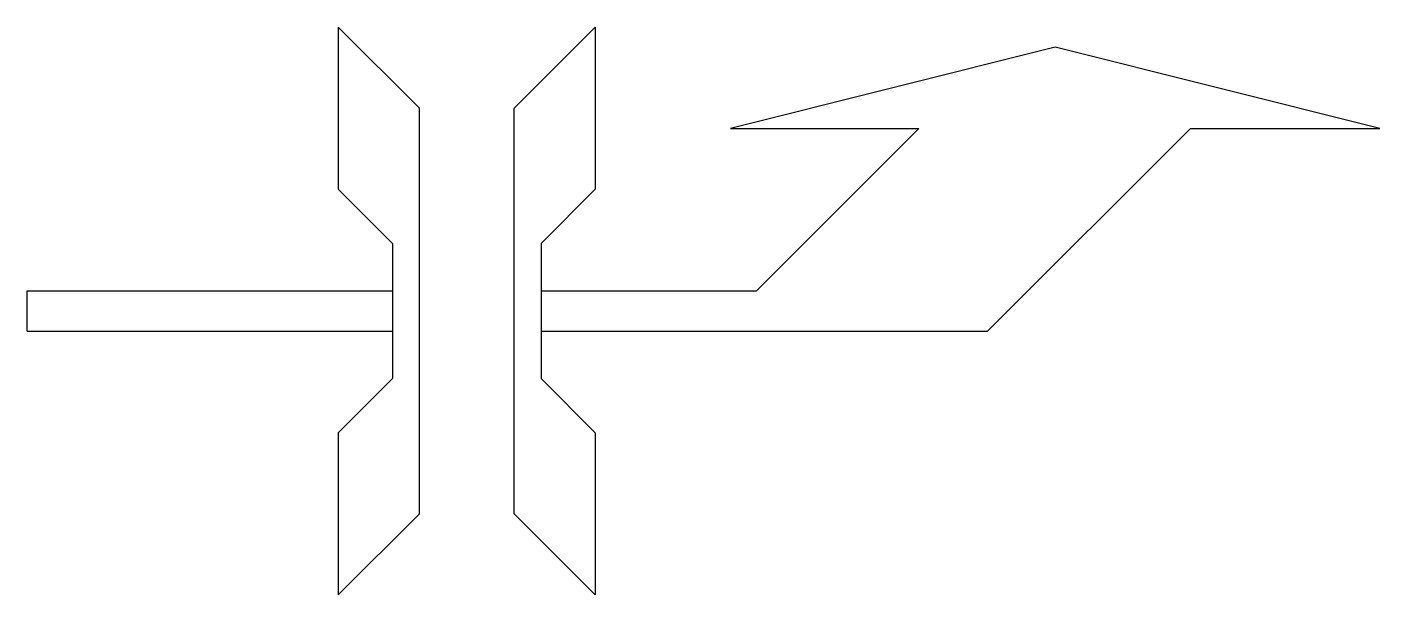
# Model space of a CAD drawing. Header units: metres. Extents: x 0 to 5, y -1.05 to 1.05.
import ezdxf

# ---------------------------------------------------------------- set-up
doc = ezdxf.new("R2010")
doc.units = ezdxf.units.M
doc.header["$LTSCALE"] = 0.2

msp = doc.modelspace()

# ---------------------------------------------------------------- linework, layer by layer
at = {"linetype": 'Continuous'}
for p, q in [((3.8, 0.975), (2.6, 0.675)), ((5, 0.675), (3.8, 0.975)), ((2.6, 0.675), (3.2959, 0.675)), ((2.6959, 0.075), (3.2959, 0.675)), ((3.55, -0.075), (4.3, 0.675)), ((4.3, 0.675), (5, 0.675)), ((0, 0.075), (1.35, 0.075)), ((0, -0.075), (0, 0.075)), ((1.9, 0.075), (2.6959, 0.075)), ((0, -0.075), (1.35, -0.075)), ((1.9, -0.075), (3.55, -0.075))]:
    msp.add_line(p, q, dxfattribs=at)
at = {"linetype": 'Continuous', "flags": 128}
for points in [[(1.15, 1.05), (1.15, 0.45), (1.35, 0.25), (1.35, -0.25), (1.15, -0.45), (1.15, -1.05), (1.45, -0.75), (1.45, 0.75), (1.15, 1.05)], [(2.1, 1.05), (2.1, 0.45), (1.9, 0.25), (1.9, -0.25), (2.1, -0.45), (2.1, -1.05), (1.8, -0.75), (1.8, 0.75), (2.1, 1.05)]]:
    msp.add_lwpolyline(points, dxfattribs=at)

doc.saveas('drawing.dxf')
